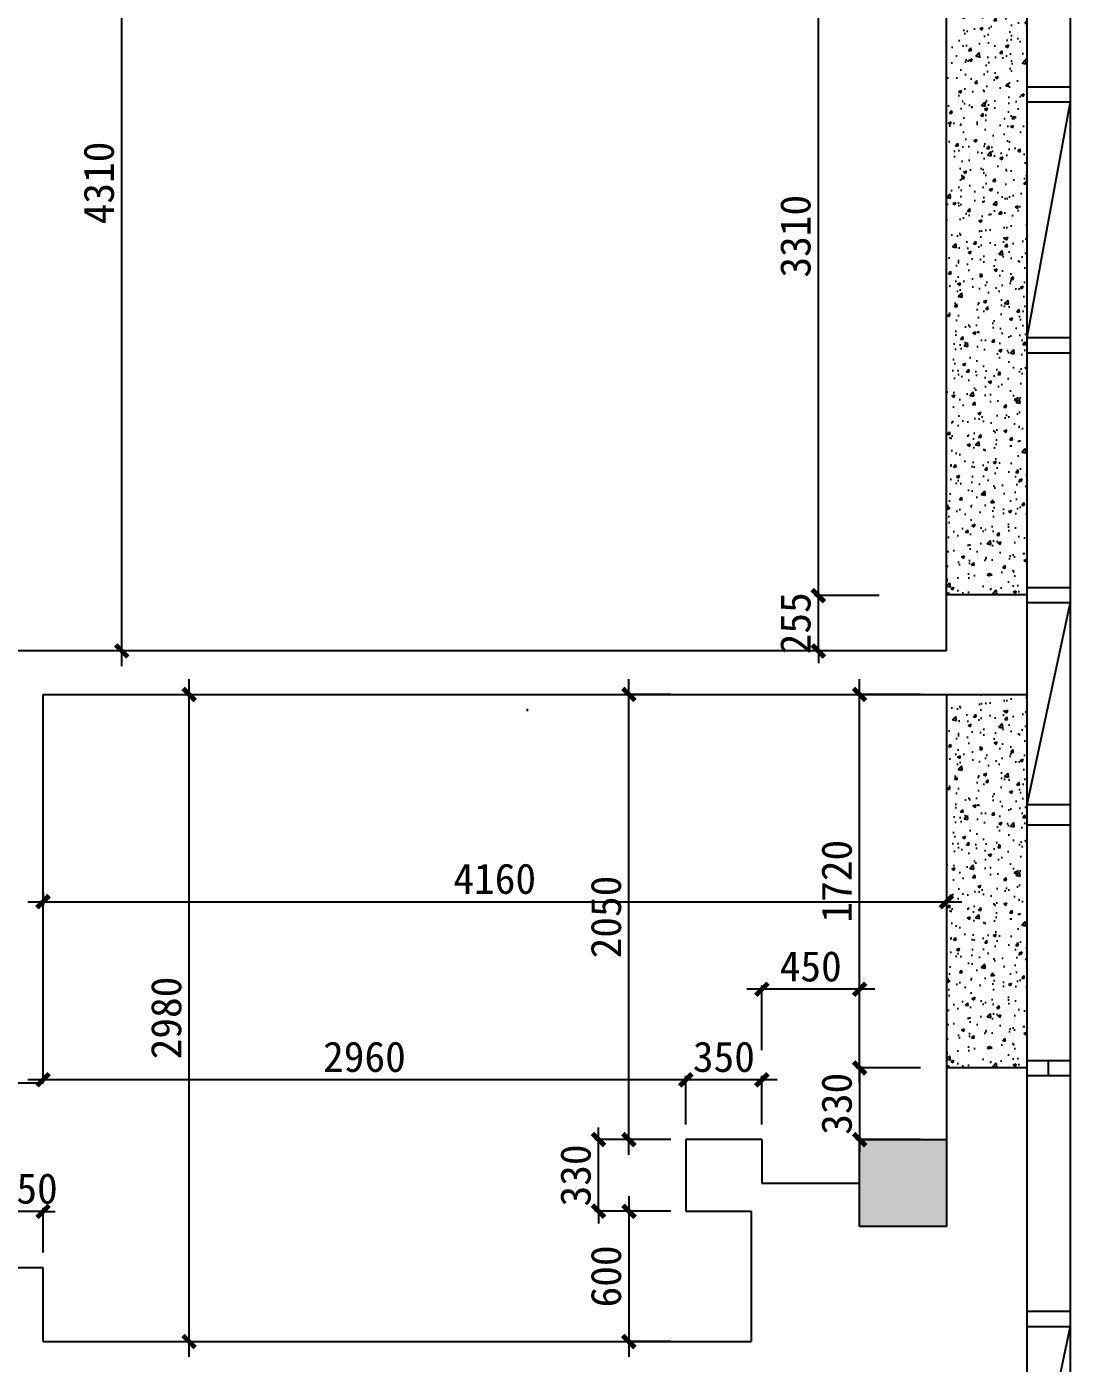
# Model space of a CAD drawing. Header units: millimetres. Extents: x 561810 to 956823, y -438984 to -391712.
# Drawn here: x 647536 to 652340, y -409833 to -403678 of the extents above; entities that cross this region are included whole.
import ezdxf

# ---------------------------------------------------------------- set-up
doc = ezdxf.new("R2010")
doc.units = ezdxf.units.MM
doc.header["$LTSCALE"] = 10
doc.header["$MEASUREMENT"] = 0
doc.layers.get('0').update_dxf_attribs({"linetype": 'CONTINUOUS'})
doc.layers.get('DEFPOINTS').update_dxf_attribs({"color": 1, "linetype": 'CONTINUOUS'})
for name, color, linetype in [('PUB_HATCH', 144, 'CONTINUOUS'), ('WALL', 7, 'CONTINUOUS'), ('WINDOW', 4, 'CONTINUOUS'), ('墙', 7, 'CONTINUOUS')]:
    doc.layers.add(name, color=color, linetype=linetype)
doc.styles.add('施洛华标注样式', font='')
doc.styles.get('施洛华标注样式').set_extended_font_data('SimSun')
doc.dimstyles.new('外标尺寸', dxfattribs={"dimscale": 70, "dimtxt": 3, "dimasz": 0.8, "dimexe": 0.25, "dimexo": 1, "dimgap": 0.5, "dimtad": 1, "dimdec": 0, "dimtxsty": '施洛华标注样式', "dimblk": 'ARCHTICK', "dimcen": 1.5, "dimdle": 1, "dimclrd": 250, "dimclre": 250, "dimclrt": 62, "dimadec": 0, "dimazin": 0, "dimtfac": 1, "dimtdec": 0, "dimtix": 1, "dimtmove": 1, "dimatfit": 3, "dimldrblk": 'ARCHTICK', "dimfxl": 0, "dimarcsym": 0})

# ---------------------------------------------------------------- blocks, each defined once
blk = doc.blocks.new('_ARCHTICK')
at = {"color": 0, "linetype": 'ByBlock', "const_width": 0.4}
blk.add_lwpolyline([(-0.5, -0.5), (0.5, 0.5)], dxfattribs=at)
blk = doc.blocks.new('*D580')
at = {"color": 250, "lineweight": -2}
for p, q in [((647973.5, -406622.8), (647973.5, -402172.8)), ((647975.8, -402242.8), (647956, -402242.8)), ((647975.8, -406552.8), (647956, -406552.8))]:
    blk.add_line(p, q, dxfattribs=at)
at = {"layer": 'DEFPOINTS', "color": 0}
for p in [(647973.5, -402242.8), (648045.8, -402242.8), (648045.8, -406552.8)]:
    blk.add_point(p, dxfattribs=at)
at = {"color": 250, "lineweight": -2, "xscale": 56, "yscale": 56, "zscale": 56}
for p, rotation in [((647973.5, -402242.8), 90), ((647973.5, -406552.8), 270)]:
    blk.add_blockref('_ARCHTICK', p, dxfattribs=dict(at, rotation=rotation))
at = {"color": 62, "insert": (647868.5, -404397.8), "char_height": 140, "attachment_point": 5, "rotation": 90, "style": '施洛华标注样式'}
blk.add_mtext('4310', dxfattribs=at)
blk = doc.blocks.new('*D646')
at = {"color": 250, "lineweight": -2}
for p, q in [((650920.8, -408390.6), (650920.8, -408093.1)), ((651370.5, -408390.6), (651370.5, -408093.1)), ((651440.5, -408110.6), (650850.8, -408110.6))]:
    blk.add_line(p, q, dxfattribs=at)
at = {"layer": 'DEFPOINTS', "color": 0}
for p in [(650920.8, -408110.6), (650920.8, -408802.8), (651370.5, -408802.8)]:
    blk.add_point(p, dxfattribs=at)
at = {"color": 250, "lineweight": -2, "xscale": 56, "yscale": 56, "zscale": 56, "rotation": 180}
blk.add_blockref('_ARCHTICK', (650920.8, -408110.6), dxfattribs=at)
at = {"color": 250, "lineweight": -2, "xscale": 56, "yscale": 56, "zscale": 56}
blk.add_blockref('_ARCHTICK', (651370.5, -408110.6), dxfattribs=at)
at = {"color": 62, "insert": (651145.6, -408005.6), "char_height": 140, "attachment_point": 5, "style": '施洛华标注样式'}
blk.add_mtext('450', dxfattribs=at)
blk = doc.blocks.new('*D647')
at = {"color": 250, "lineweight": -2}
for p, q in [((650990.8, -408527.2), (650500.8, -408527.2)), ((650570.8, -408732.8), (650570.8, -408509.7)), ((650920.8, -408732.8), (650920.8, -408509.7))]:
    blk.add_line(p, q, dxfattribs=at)
at = {"layer": 'DEFPOINTS', "color": 0}
for p in [(650570.8, -408527.2), (650570.8, -408802.8), (650920.8, -408802.8)]:
    blk.add_point(p, dxfattribs=at)
at = {"color": 250, "lineweight": -2, "xscale": 56, "yscale": 56, "zscale": 56, "rotation": 180}
blk.add_blockref('_ARCHTICK', (650570.8, -408527.2), dxfattribs=at)
at = {"color": 250, "lineweight": -2, "xscale": 56, "yscale": 56, "zscale": 56}
blk.add_blockref('_ARCHTICK', (650920.8, -408527.2), dxfattribs=at)
at = {"color": 62, "insert": (650745.8, -408422.2), "char_height": 140, "attachment_point": 5, "style": '施洛华标注样式'}
blk.add_mtext('350', dxfattribs=at)
blk = doc.blocks.new('*D648')
at = {"color": 250, "lineweight": -2}
for p, q in [((650640.8, -408527.2), (647541, -408527.2)), ((647611, -408527.2), (647611, -408509.7)), ((650570.8, -408732.8), (650570.8, -408509.7))]:
    blk.add_line(p, q, dxfattribs=at)
at = {"layer": 'DEFPOINTS', "color": 0}
for p in [(647611, -408527.2), (647611, -408542.8), (650570.8, -408802.8)]:
    blk.add_point(p, dxfattribs=at)
at = {"color": 250, "lineweight": -2, "xscale": 56, "yscale": 56, "zscale": 56, "rotation": 180}
blk.add_blockref('_ARCHTICK', (647611, -408527.2), dxfattribs=at)
at = {"color": 250, "lineweight": -2, "xscale": 56, "yscale": 56, "zscale": 56}
blk.add_blockref('_ARCHTICK', (650570.8, -408527.2), dxfattribs=at)
at = {"color": 62, "insert": (649090.9, -408422.2), "char_height": 140, "attachment_point": 5, "style": '施洛华标注样式'}
blk.add_mtext('2960', dxfattribs=at)
blk = doc.blocks.new('*D649')
at = {"color": 250, "lineweight": -2}
for p, q in [((648283.6, -409802.8), (648283.6, -406682.8)), ((648283.6, -406752.8), (648301.1, -406752.8)), ((648283.6, -409732.8), (648301.1, -409732.8))]:
    blk.add_line(p, q, dxfattribs=at)
at = {"layer": 'DEFPOINTS', "color": 0}
for p in [(648232, -406752.8), (648283.6, -406752.8), (648232, -409732.8)]:
    blk.add_point(p, dxfattribs=at)
at = {"color": 250, "lineweight": -2, "xscale": 56, "yscale": 56, "zscale": 56}
for p, rotation in [((648283.6, -406752.8), 90), ((648283.6, -409732.8), 270)]:
    blk.add_blockref('_ARCHTICK', p, dxfattribs=dict(at, rotation=rotation))
at = {"color": 62, "insert": (648178.6, -408242.8), "char_height": 140, "attachment_point": 5, "rotation": 90, "style": '施洛华标注样式'}
blk.add_mtext('2980', dxfattribs=at)
blk = doc.blocks.new('*D650')
at = {"color": 250, "lineweight": -2}
for p, q in [((647611, -407665.5), (647611, -407724.8)), ((651770.5, -407665.5), (651770.5, -407724.8)), ((647541, -407707.3), (651840.5, -407707.3))]:
    blk.add_line(p, q, dxfattribs=at)
at = {"layer": 'DEFPOINTS', "color": 0}
for p in [(647611, -407595.5), (651770.5, -407595.5), (651770.5, -407707.3)]:
    blk.add_point(p, dxfattribs=at)
at = {"color": 250, "lineweight": -2, "xscale": 56, "yscale": 56, "zscale": 56, "rotation": 180}
blk.add_blockref('_ARCHTICK', (647611, -407707.3), dxfattribs=at)
at = {"color": 250, "lineweight": -2, "xscale": 56, "yscale": 56, "zscale": 56}
blk.add_blockref('_ARCHTICK', (651770.5, -407707.3), dxfattribs=at)
at = {"color": 62, "insert": (649690.7, -407602.3), "char_height": 140, "attachment_point": 5, "style": '施洛华标注样式'}
blk.add_mtext('4160', dxfattribs=at)
blk = doc.blocks.new('*D651')
at = {"color": 250, "lineweight": -2}
for p, q in [((650308.5, -409062.8), (650308.5, -409802.8)), ((650500.8, -409132.8), (650291, -409132.8)), ((650500.8, -409732.8), (650291, -409732.8))]:
    blk.add_line(p, q, dxfattribs=at)
at = {"layer": 'DEFPOINTS', "color": 0}
for p in [(650570.8, -409132.8), (650308.5, -409732.8), (650570.8, -409732.8)]:
    blk.add_point(p, dxfattribs=at)
at = {"color": 250, "lineweight": -2, "xscale": 56, "yscale": 56, "zscale": 56}
for p, rotation in [((650308.5, -409132.8), 90), ((650308.5, -409732.8), 270)]:
    blk.add_blockref('_ARCHTICK', p, dxfattribs=dict(at, rotation=rotation))
at = {"color": 62, "insert": (650203.5, -409432.8), "char_height": 140, "attachment_point": 5, "rotation": 90, "style": '施洛华标注样式'}
blk.add_mtext('600', dxfattribs=at)
blk = doc.blocks.new('*D652')
at = {"color": 250, "lineweight": -2}
for p, q in [((650168.5, -408802.8), (650168.5, -408746.8)), ((650448.5, -408802.8), (650151, -408802.8)), ((650168.5, -409132.8), (650168.5, -408802.8)), ((650448.5, -409132.8), (650151, -409132.8)), ((650168.5, -409132.8), (650168.5, -409188.8))]:
    blk.add_line(p, q, dxfattribs=at)
at = {"layer": 'DEFPOINTS', "color": 0}
for p in [(650168.5, -408802.8), (650570.8, -408802.8), (650570.8, -409132.8)]:
    blk.add_point(p, dxfattribs=at)
at = {"color": 250, "lineweight": -2, "xscale": 56, "yscale": 56, "zscale": 56}
for p, rotation in [((650168.5, -408802.8), 270), ((650168.5, -409132.8), 90)]:
    blk.add_blockref('_ARCHTICK', p, dxfattribs=dict(at, rotation=rotation))
at = {"color": 62, "insert": (650063.5, -408967.8), "char_height": 140, "attachment_point": 5, "rotation": 90, "style": '施洛华标注样式'}
blk.add_mtext('330', dxfattribs=at)
blk = doc.blocks.new('*D653')
at = {"color": 250, "lineweight": -2}
for p, q in [((650308.5, -408872.8), (650308.5, -406682.8)), ((650500.8, -406752.8), (650291, -406752.8)), ((650500.8, -408802.8), (650291, -408802.8))]:
    blk.add_line(p, q, dxfattribs=at)
at = {"layer": 'DEFPOINTS', "color": 0}
for p in [(650308.5, -406752.8), (650570.8, -406752.8), (650570.8, -408802.8)]:
    blk.add_point(p, dxfattribs=at)
at = {"color": 250, "lineweight": -2, "xscale": 56, "yscale": 56, "zscale": 56}
for p, rotation in [((650308.5, -406752.8), 90), ((650308.5, -408802.8), 270)]:
    blk.add_blockref('_ARCHTICK', p, dxfattribs=dict(at, rotation=rotation))
at = {"color": 62, "insert": (650203.5, -407777.8), "char_height": 140, "attachment_point": 5, "rotation": 90, "style": '施洛华标注样式'}
blk.add_mtext('2050', dxfattribs=at)
blk = doc.blocks.new('*D814')
at = {"color": 250, "lineweight": -2}
for p, q in [((647461, -409133.9), (647405, -409133.9)), ((647461, -409322.8), (647461, -409116.4)), ((647611, -409133.9), (647461, -409133.9)), ((647611, -409322.8), (647611, -409116.4)), ((647611, -409133.9), (647667, -409133.9))]:
    blk.add_line(p, q, dxfattribs=at)
at = {"layer": 'DEFPOINTS', "color": 0}
for p in [(647461, -409133.9), (647461, -409392.8), (647611, -409392.8)]:
    blk.add_point(p, dxfattribs=at)
at = {"color": 250, "lineweight": -2, "xscale": 56, "yscale": 56, "zscale": 56}
blk.add_blockref('_ARCHTICK', (647461, -409133.9), dxfattribs=at)
at = {"color": 250, "lineweight": -2, "xscale": 56, "yscale": 56, "zscale": 56, "rotation": 180}
blk.add_blockref('_ARCHTICK', (647611, -409133.9), dxfattribs=at)
at = {"color": 62, "insert": (647536, -409028.9), "char_height": 140, "attachment_point": 5, "style": '施洛华标注样式'}
blk.add_mtext('150', dxfattribs=at)
blk = doc.blocks.new('*D868')
at = {"color": 250, "lineweight": -2}
for p, q in [((651650.5, -408472.8), (651353, -408472.8)), ((651370.5, -408472.8), (651370.5, -408416.8)), ((651370.5, -408472.8), (651370.5, -408802.8)), ((651650.5, -408802.8), (651353, -408802.8)), ((651370.5, -408802.8), (651370.5, -408858.8))]:
    blk.add_line(p, q, dxfattribs=at)
at = {"layer": 'DEFPOINTS', "color": 0}
for p in [(651770.5, -408472.8), (651370.5, -408802.8), (651770.5, -408802.8)]:
    blk.add_point(p, dxfattribs=at)
at = {"color": 250, "lineweight": -2, "xscale": 56, "yscale": 56, "zscale": 56}
for p, rotation in [((651370.5, -408472.8), 270), ((651370.5, -408802.8), 90)]:
    blk.add_blockref('_ARCHTICK', p, dxfattribs=dict(at, rotation=rotation))
at = {"color": 62, "insert": (651265.5, -408637.8), "char_height": 140, "attachment_point": 5, "rotation": 90, "style": '施洛华标注样式'}
blk.add_mtext('330', dxfattribs=at)
blk = doc.blocks.new('*D869')
at = {"color": 250, "lineweight": -2}
for p, q in [((651370.5, -408542.8), (651370.5, -406682.8)), ((651650.5, -406752.8), (651353, -406752.8)), ((651650.5, -408472.8), (651353, -408472.8))]:
    blk.add_line(p, q, dxfattribs=at)
at = {"layer": 'DEFPOINTS', "color": 0}
for p in [(651370.5, -406752.8), (651770.5, -406752.8), (651770.5, -408472.8)]:
    blk.add_point(p, dxfattribs=at)
at = {"color": 250, "lineweight": -2, "xscale": 56, "yscale": 56, "zscale": 56}
for p, rotation in [((651370.5, -406752.8), 90), ((651370.5, -408472.8), 270)]:
    blk.add_blockref('_ARCHTICK', p, dxfattribs=dict(at, rotation=rotation))
at = {"color": 62, "insert": (651265.5, -407612.8), "char_height": 140, "attachment_point": 5, "rotation": 90, "style": '施洛华标注样式'}
blk.add_mtext('1720', dxfattribs=at)
blk = doc.blocks.new('*D958')
at = {"color": 250, "lineweight": -2}
for p, q in [((651180.7, -406297.8), (651180.7, -406241.8)), ((651460.7, -406297.8), (651163.2, -406297.8)), ((651180.7, -406552.8), (651180.7, -406297.8)), ((651460.7, -406552.8), (651163.2, -406552.8)), ((651180.7, -406552.8), (651180.7, -406608.8))]:
    blk.add_line(p, q, dxfattribs=at)
at = {"layer": 'DEFPOINTS', "color": 0}
for p in [(651180.7, -406297.8), (651770.5, -406297.8), (651770.5, -406552.8)]:
    blk.add_point(p, dxfattribs=at)
at = {"color": 250, "lineweight": -2, "xscale": 56, "yscale": 56, "zscale": 56}
for p, rotation in [((651180.7, -406297.8), 270), ((651180.7, -406552.8), 90)]:
    blk.add_blockref('_ARCHTICK', p, dxfattribs=dict(at, rotation=rotation))
at = {"color": 62, "insert": (651075.7, -406425.3), "char_height": 140, "attachment_point": 5, "rotation": 90, "style": '施洛华标注样式'}
blk.add_mtext('255', dxfattribs=at)
blk = doc.blocks.new('*D959')
at = {"color": 250, "lineweight": -2}
for p, q in [((651180.7, -406367.8), (651180.7, -402917.7)), ((651460.7, -402987.7), (651163.2, -402987.7)), ((651460.7, -406297.8), (651163.2, -406297.8))]:
    blk.add_line(p, q, dxfattribs=at)
at = {"layer": 'DEFPOINTS', "color": 0}
for p in [(651180.7, -402987.7), (651770.7, -402987.7), (651770.5, -406297.8)]:
    blk.add_point(p, dxfattribs=at)
at = {"color": 250, "lineweight": -2, "xscale": 56, "yscale": 56, "zscale": 56}
for p, rotation in [((651180.7, -402987.7), 90), ((651180.7, -406297.8), 270)]:
    blk.add_blockref('_ARCHTICK', p, dxfattribs=dict(at, rotation=rotation))
at = {"color": 62, "insert": (651075.7, -404642.8), "char_height": 140, "attachment_point": 5, "rotation": 90, "style": '施洛华标注样式'}
blk.add_mtext('3310', dxfattribs=at)

msp = doc.modelspace()

# ---------------------------------------------------------------- hatches: boundary and pattern name
h = msp.add_hatch()
h.set_pattern_fill('AR-CONC', color=250, scale=20, style=0)
h.set_pattern_definition([(50, (651770.49, -406294.76), (143.452, -12.5504), [15, -165]), (355, (651770.49, -406294.76), (-27.75, 150.4384), [12, -132]), (100.4514, (651782.44, -406295.8), (115.702, 137.888), [12.748, -140.2284]), (46.184, (651770.49, -406254.76), (213.448, -33.104), [22.5, -247.5]), (96.6356, (651788.27, -406257.51), (186.933, 194.824), [19.122, -210.343]), (351.184, (651770.49, -406254.76), (186.932, 194.824), [18, -198]), (21, (651790.49, -406264.76), (119.3814, -80.5238), [15, -165]), (326, (651790.49, -406264.76), (48.663, 145.03), [12, -132]), (71.4514, (651800.44, -406271.47), (168.0445, 64.506), [12.748, -140.2284]), (37.5, (651770.487, -406294.755), (2.432, 66.5788), [0, -130.4, 0, -134, 0, -132.5]), (7.5, (651770.49, -406294.755), (52.6139, 78.8823), [0, -76.4, 0, -127.4, 0, -50.5]), (327.5, (651725.887, -406294.755), (106.7645, -4.511), [0, -50, 0, -156, 0, -207]), (317.5, (651705.89, -406294.755), (116.6372, 20.021), [0, -65, 0, -103.6, 0, -147])])
h.paths.add_polyline_path([(651770.5, -406294.8), (652140.5, -406294.8), (652140.5, -406259.8), (652140.5, -402984.8), (651770.5, -402984.8)])
h = msp.add_hatch()
h.set_pattern_fill('AR-CONC', color=250, scale=20, style=0)
h.set_pattern_definition([(50, (651770.49, -408472.76), (143.452, -12.5504), [15, -165]), (355, (651770.49, -408472.76), (-27.75, 150.438), [12, -132]), (100.451, (651782.44, -408473.8), (115.702, 137.888), [12.748, -140.228]), (46.184, (651770.49, -408432.76), (213.448, -33.104), [22.5, -247.5]), (96.636, (651788.27, -408435.51), (186.933, 194.824), [19.122, -210.343]), (351.184, (651770.49, -408432.76), (186.932, 194.824), [18, -198]), (21, (651790.49, -408442.76), (119.3814, -80.524), [15, -165]), (326, (651790.49, -408442.76), (48.663, 145.03), [12, -132]), (71.451, (651800.44, -408449.47), (168.045, 64.506), [12.748, -140.228]), (37.5, (651770.487, -408472.755), (2.432, 66.5788), [0, -130.4, 0, -134, 0, -132.5]), (7.5, (651770.49, -408472.755), (52.614, 78.8823), [0, -76.4, 0, -127.4, 0, -50.5]), (327.5, (651725.887, -408472.755), (106.7645, -4.511), [0, -50, 0, -156, 0, -207]), (317.5, (651705.89, -408472.755), (116.637, 20.021), [0, -65, 0, -103.6, 0, -147])])
h.paths.add_polyline_path([(652140.5, -406752.8), (651770.5, -406752.8), (651770.5, -408472.8), (652140.5, -408472.8)])
at = {"layer": 'PUB_HATCH'}
h = msp.add_hatch(color=256, dxfattribs=at)
h.paths.add_polyline_path([(627520.5, -414402.8), (627520.5, -414002.8), (627920.5, -414002.8), (627920.5, -414402.8)])
h.paths.add_polyline_path([(615660.5, -414402.8), (615660.5, -414002.8), (616060.5, -414002.8), (616060.5, -414402.8)])
h.paths.add_polyline_path([(615660.5, -409202.8), (615660.5, -408802.8), (616060.5, -408802.8), (616060.5, -409202.8)])
h.paths.add_polyline_path([(615660.5, -402742.8), (615660.5, -402342.8), (616060.5, -402342.8), (616060.5, -402742.8)])
h.paths.add_polyline_path([(651370.5, -402742.8), (651370.5, -402342.8), (651770.5, -402342.8), (651770.5, -402742.8)])
h.paths.add_polyline_path([(651370.5, -409202.8), (651370.5, -408802.8), (651770.5, -408802.8), (651770.5, -409202.8)])
h.paths.add_polyline_path([(651370.5, -414402.8), (651370.5, -414002.8), (651770.5, -414002.8), (651770.5, -414402.8)])
h.paths.add_polyline_path([(639510.5, -414402.8), (639510.5, -414002.8), (639910.5, -414002.8), (639910.5, -414402.8)])

# ---------------------------------------------------------------- linework, layer by layer
at = {"color": 1}
for p, q in [((652140.5, -403954.8), (652340.5, -403954.8)), ((652140.5, -404024.8), (652340.5, -404024.8)), ((652340.5, -404024.8), (652140.5, -405109.8)), ((652140.5, -405109.8), (652340.5, -405109.8)), ((652140.5, -405179.8), (652340.5, -405179.8)), ((652140.5, -406259.8), (652340.5, -406259.8)), ((652140.5, -406259.8), (652140.5, -406329.8)), ((652140.5, -406329.8), (652340.5, -406329.8)), ((652340.5, -406329.8), (652140.5, -407259.8)), ((652140.5, -407259.8), (652340.5, -407259.8)), ((652140.5, -407352.8), (652340.5, -407352.8)), ((652140.5, -408437.8), (652340.5, -408437.8)), ((652240.5, -408507.8), (652240.5, -408437.8)), ((652140.5, -408507.8), (652340.5, -408507.8)), ((652140.5, -409592.8), (652340.5, -409592.8)), ((652140.5, -409662.8), (652340.5, -409662.8)), ((652340.5, -409662.8), (652140.5, -410592.8))]:
    msp.add_line(p, q, dxfattribs=at)
at = {"layer": 'WALL'}
for p, q in [((651770.5, -406552.8), (651770.5, -402742.8)), ((652140.5, -405144.8), (652140.5, -406294.8)), ((652140.5, -406294.8), (651770.5, -406294.8)), ((651770.5, -406552.8), (646360.5, -406552.8)), ((647611, -406752.8), (652140.5, -406752.8)), ((647611, -408542.8), (647611, -406752.8)), ((651770.5, -406752.8), (651770.5, -408802.8)), ((652140.5, -408472.8), (651770.5, -408472.8)), ((647611, -408542.8), (647461, -408542.8)), ((650920.8, -408802.8), (650570.8, -408802.8)), ((650570.8, -408802.8), (650570.8, -409132.8)), ((650920.8, -408802.8), (650920.8, -409002.8)), ((650920.8, -409002.8), (651370.5, -409002.8)), ((650570.8, -409132.8), (650870.8, -409132.8)), ((650870.8, -409132.8), (650870.8, -409732.8)), ((647611, -409392.8), (647461, -409392.8)), ((647611, -409732.8), (647611, -409392.8)), ((647611, -409732.8), (650870.8, -409732.8))]:
    msp.add_line(p, q, dxfattribs=at)
msp.add_lwpolyline([(651370.5, -409202.8), (651370.5, -408802.8), (651770.5, -408802.8), (651770.5, -409202.8), (651370.5, -409202.8)], dxfattribs=at)
at = {"layer": 'WINDOW'}
for p, q in [((652140.5, -392842.8), (652140.5, -414802.8)), ((652340.5, -392842.8), (652340.5, -415002.8))]:
    msp.add_line(p, q, dxfattribs=at)
at = {"layer": '墙', "color": 250}
msp.add_line((649839.7, -406819.8), (649839.7, -406829.5), dxfattribs=at)

# ---------------------------------------------------------------- dimensions: what is measured, and where the dimension line sits
at = {"color": 1}
for base, p1, p2, picture, middle in [((647973.5, -402242.8), (648045.8, -406552.8), (648045.8, -402242.8), '*D580', (647868.5, -404397.8)), ((651180.7, -402987.7), (651770.5, -406297.8), (651770.7, -402987.7), '*D959', (651075.7, -404642.8)), ((651180.7, -406297.8), (651770.5, -406552.8), (651770.5, -406297.8), '*D958', (651075.7, -406425.3)), ((648283.6, -406752.8), (648232, -409732.8), (648232, -406752.8), '*D649', (648178.6, -408242.8)), ((650308.5, -406752.8), (650570.8, -408802.8), (650570.8, -406752.8), '*D653', (650203.5, -407777.8)), ((651370.5, -406752.8), (651770.5, -408472.8), (651770.5, -406752.8), '*D869', (651265.5, -407612.8)), ((651370.5, -408802.8), (651770.5, -408472.8), (651770.5, -408802.8), '*D868', (651265.5, -408637.8)), ((650168.5, -408802.8), (650570.8, -409132.8), (650570.8, -408802.8), '*D652', (650063.5, -408967.8)), ((650308.5, -409732.8), (650570.8, -409132.8), (650570.8, -409732.8), '*D651', (650203.5, -409432.8))]:
    dim = msp.add_linear_dim(base=base, p1=p1, p2=p2, angle=90, dimstyle='外标尺寸', override={"dimtxt": 2}, dxfattribs=at)
    dim.commit()
    dim.dimension.update_dxf_attribs({"geometry": picture, "text_midpoint": middle})
for base, p1, p2, picture, middle in [((651770.4866327, -407707.2817712), (647610.9866327, -407595.4972869), (651770.4866327, -407595.4972869), '*D650', (649690.7366327, -407602.2817712)), ((650920.8, -408110.6), (651370.5, -408802.8), (650920.8, -408802.8), '*D646', (651145.6, -408005.6)), ((647611, -408527.2), (650570.8, -408802.8), (647611, -408542.8), '*D648', (649090.9, -408422.2)), ((650570.8, -408527.2), (650920.8, -408802.8), (650570.8, -408802.8), '*D647', (650745.8, -408422.2)), ((647461, -409133.9), (647611, -409392.8), (647461, -409392.8), '*D814', (647536, -409028.9))]:
    dim = msp.add_linear_dim(base=base, p1=p1, p2=p2, dimstyle='外标尺寸', override={"dimtxt": 2}, dxfattribs=at)
    dim.commit()
    dim.dimension.update_dxf_attribs({"geometry": picture, "text_midpoint": middle})

doc.saveas('drawing.dxf')
